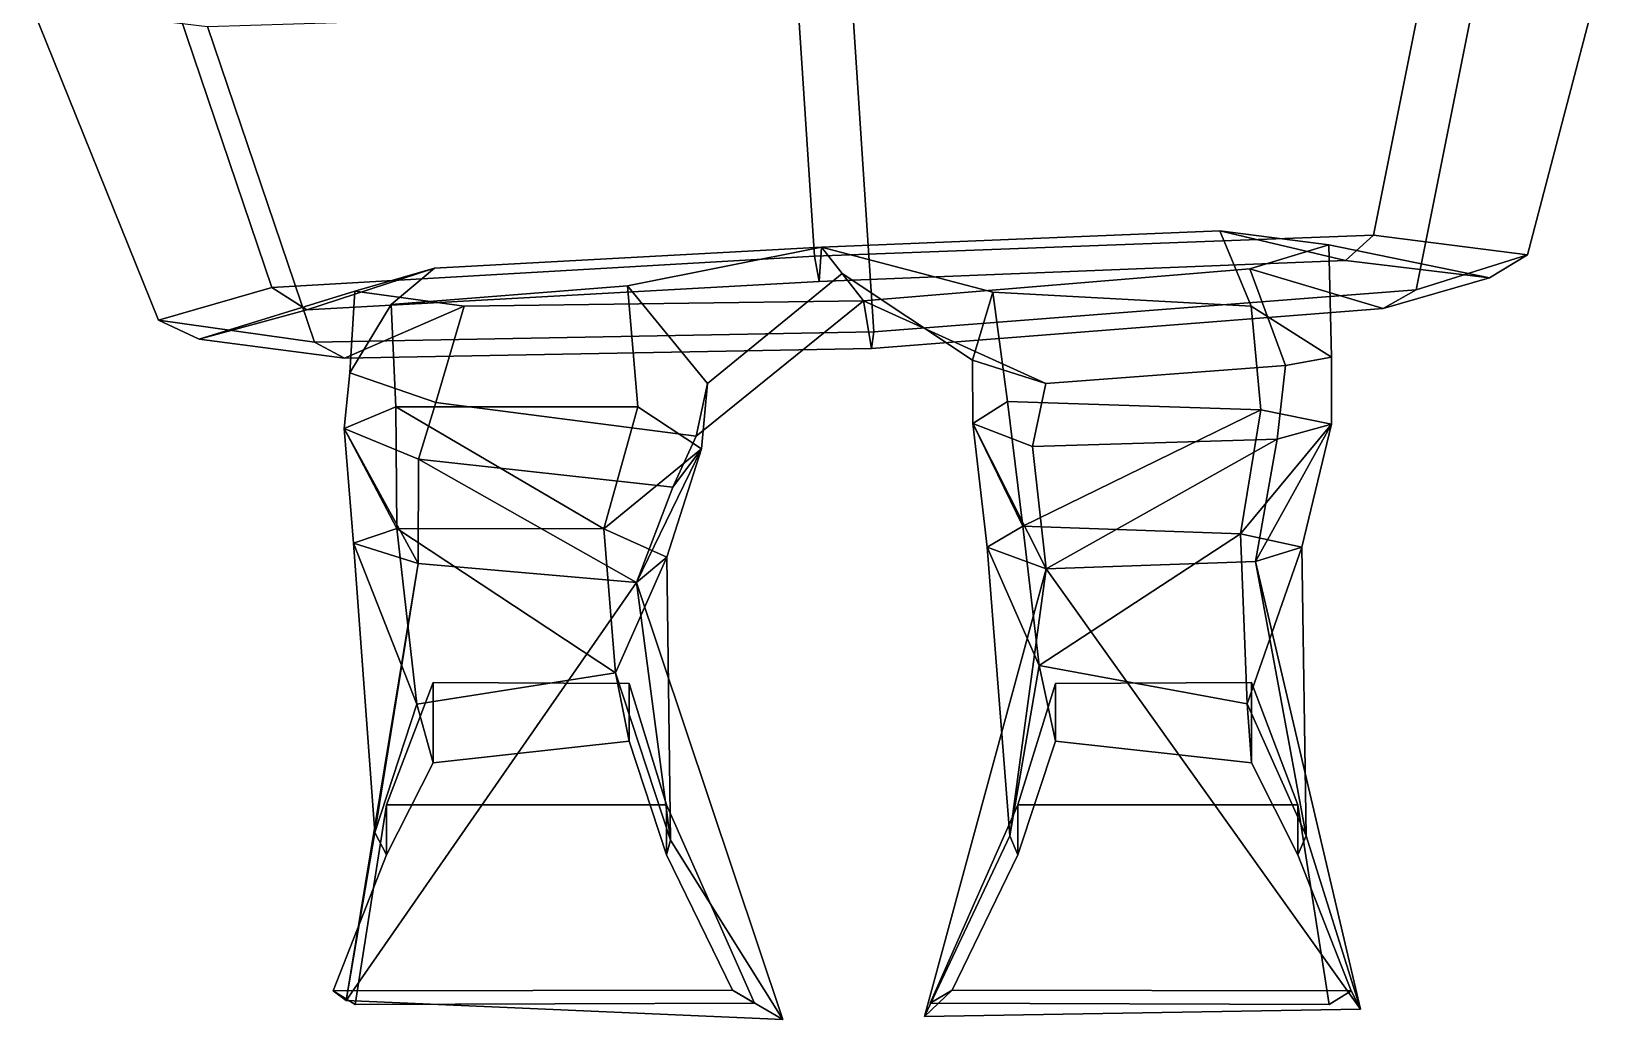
# Model space of a CAD drawing. Extents: x -139 to 155, y -156 to 341.
# Drawn here: x -138.4 to 127.7, y -155.6 to 10.7 of the extents above; entities that cross this region are included whole.
import ezdxf

# ---------------------------------------------------------------- set-up
doc = ezdxf.new("R2010")
doc.units = 0

msp = doc.modelspace()

# ---------------------------------------------------------------- linework, layer by layer
for points in [[(-6.554663, -27.066193, 114.74276), (87.511703, -23.528564, 83.41848), (98.414215, 30.964264, 86.499542), (-10.157124, 27.700378, 117.45726)], [(98.414215, 30.964264, 86.499542), (87.511703, -23.528564, 83.41848), (113.465645, -26.84874, 0.525202), (127.745872, 27.804718, 3.703131)], [(-6.554663, -27.066193, 114.74276), (-10.157124, 27.700378, 117.45726), (-115.923576, 20.772095, 80.352722), (-97.94249, -32.347267, 78.099991)], [(113.465645, -26.84874, 0.525202), (94.689018, -32.700974, -91.089043), (105.59153, 21.791855, -88.00798), (127.745872, 27.804718, 3.703131)], [(94.689018, -32.700974, -91.089043), (3.421805, -39.815857, -127.822716), (-0.185553, 14.956635, -125.10878), (105.59153, 21.791855, -88.00798)], [(-115.923576, 20.772095, 80.352722), (-138.383484, 15.149734, -3.928979), (-117.024689, -37.809006, -6.084846), (-97.94249, -32.347267, 78.099991)], [(-117.024689, -37.809006, -6.084846), (-138.383484, 15.149734, -3.928979), (-108.746262, 11.59967, -94.154808), (-90.765175, -41.519684, -96.407539)], [(-90.765175, -41.519684, -96.407539), (-108.746262, 11.59967, -94.154808), (-0.185553, 14.956635, -125.10878), (3.421805, -39.815857, -127.822716)], [(-6.554663, -27.066193, 114.74276), (-5.812133, -31.295921, 102.240135), (82.790016, -27.773384, 74.680214), (87.511703, -23.528564, 83.41848)], [(-5.812133, -31.295921, 102.240135), (-5.396028, -25.518463, 81.447906), (61.67149, -22.770325, 58.957706), (82.790016, -27.773384, 74.680214)], [(-5.396028, -25.518463, 81.447906), (23.438696, -33.097092, 59.1558), (66.93261, -35.450478, 39.364868), (61.67149, -22.770325, 58.957706)], [(61.67149, -22.770325, 58.957706), (66.93261, -35.450478, 39.364868), (80.431496, -44.086662, 0.1955), (79.992599, -25.152664, -0.266111)], [(82.790016, -27.773384, 74.680214), (61.67149, -22.770325, 58.957706), (79.992599, -25.152664, -0.266111), (107.072784, -30.714523, 0.159179)], [(87.511703, -23.528564, 83.41848), (82.790016, -27.773384, 74.680214), (107.072784, -30.714523, 0.159179), (113.465645, -26.84874, 0.525202)], [(-5.812133, -31.295921, 102.240135), (-92.06189, -36.087936, 69.665771), (-70.57077, -29.058708, 55.165237), (-5.396028, -25.518463, 81.447906)], [(-5.396028, -25.518463, 81.447906), (-70.57077, -29.058708, 55.165237), (-77.854744, -35.212463, 33.753796), (-38.07515, -32.057198, 59.217785)], [(-1.921272, -29.959106, -3.036476), (-5.396028, -25.518463, 81.447906), (-38.07515, -32.057198, 59.217785), (-24.602306, -48.513611, -1.295045)], [(20.026642, -44.576767, -3.206886), (23.438696, -33.097092, 59.1558), (-5.396028, -25.518463, 81.447906), (-1.921272, -29.959106, -3.036476)], [(79.992599, -25.152664, -0.266111), (80.431496, -44.086662, 0.1955), (72.739326, -45.455231, -42.916683), (66.690414, -29.18438, -63.071224)], [(107.072784, -30.714523, 0.159179), (79.992599, -25.152664, -0.266111), (66.690414, -29.18438, -63.071224), (89.141624, -35.890564, -79.751236)], [(-92.06189, -36.087936, 69.665771), (-110.164719, -41.044586, -6.070802), (-83.982819, -32.950012, -4.968631), (-70.57077, -29.058708, 55.165237)], [(-6.554663, -27.066193, 114.74276), (-97.94249, -32.347267, 78.099991), (-92.06189, -36.087936, 69.665771), (-5.812133, -31.295921, 102.240135)], [(-70.57077, -29.058708, 55.165237), (-83.982819, -32.950012, -4.968631), (-84.828018, -46.675751, -6.318334), (-77.854744, -35.212463, 33.753796)], [(66.690414, -29.18438, -63.071224), (72.739326, -45.455231, -42.916683), (32.372108, -48.489029, -67.431206), (1.692728, -34.577713, -90.906441)], [(89.141624, -35.890564, -79.751236), (66.690414, -29.18438, -63.071224), (1.692728, -34.577713, -90.906441), (3.0166, -42.578812, -112.419571)], [(113.465645, -26.84874, 0.525202), (107.072784, -30.714523, 0.159179), (89.141624, -35.890564, -79.751236), (94.689018, -32.700974, -91.089043)], [(1.692728, -34.577713, -90.906441), (-1.921272, -29.959106, -3.036476), (-24.602306, -48.513611, -1.295045), (-26.49456, -57.377388, -66.365234)], [(20.026642, -44.576767, -3.206886), (-1.921272, -29.959106, -3.036476), (1.692728, -34.577713, -90.906441), (32.372108, -48.489029, -67.431206)], [(-97.94249, -32.347267, 78.099991), (-117.024689, -37.809006, -6.084846), (-110.164719, -41.044586, -6.070802), (-92.06189, -36.087936, 69.665771)], [(-110.164719, -41.044586, -6.070802), (-85.710281, -44.205116, -84.765671), (-65.551849, -35.472755, -66.863693), (-83.982819, -32.950012, -4.968631)], [(-85.710281, -44.205116, -84.765671), (3.0166, -42.578812, -112.419571), (1.692728, -34.577713, -90.906441), (-65.551849, -35.472755, -66.863693)], [(-83.982819, -32.950012, -4.968631), (-65.551849, -35.472755, -66.863693), (-70.327362, -51.670586, -47.875168), (-84.828018, -46.675751, -6.318334)], [(-36.351326, -52.406647, 25.002045), (-38.07515, -32.057198, 59.217785), (-77.854744, -35.212463, 33.753796), (-77.085938, -52.414558, 11.329793)], [(-65.551849, -35.472755, -66.863693), (1.692728, -34.577713, -90.906441), (-26.49456, -57.377388, -66.365234), (-70.327362, -51.670586, -47.875168)], [(-36.351326, -52.406647, 25.002045), (-25.607685, -59.490189, -0.555588), (-24.602306, -48.513611, -1.295045), (-38.07515, -32.057198, 59.217785)], [(94.689018, -32.700974, -91.089043), (89.141624, -35.890564, -79.751236), (3.0166, -42.578812, -112.419571), (3.421805, -39.815857, -127.822716)], [(25.893578, -51.538895, 22.577965), (23.438696, -33.097092, 59.1558), (20.026642, -44.576767, -3.206886), (20.079311, -55.224228, -4.560656)], [(25.893578, -51.538895, 22.577965), (68.567322, -52.934647, 15.704816), (66.93261, -35.450478, 39.364868), (23.438696, -33.097092, 59.1558)], [(-77.085938, -52.414558, 11.329793), (-77.854744, -35.212463, 33.753796), (-84.828018, -46.675751, -6.318334), (-85.775322, -56.082321, -6.67592)], [(68.567322, -52.934647, 15.704816), (80.485405, -55.329636, -0.740713), (80.431496, -44.086662, 0.1955), (66.93261, -35.450478, 39.364868)], [(-117.024689, -37.809006, -6.084846), (-90.765175, -41.519684, -96.407539), (-85.710281, -44.205116, -84.765671), (-110.164719, -41.044586, -6.070802)], [(-90.765175, -41.519684, -96.407539), (3.421805, -39.815857, -127.822716), (3.0166, -42.578812, -112.419571), (-85.710281, -44.205116, -84.765671)], [(20.079311, -55.224228, -4.560656), (20.026642, -44.576767, -3.206886), (32.372108, -48.489029, -67.431206), (30.135393, -59.096527, -31.849419)], [(80.485405, -55.329636, -0.740713), (71.324501, -57.847107, -19.672985), (72.739326, -45.455231, -42.916683), (80.431496, -44.086662, 0.1955)], [(-85.775322, -56.082321, -6.67592), (-84.828018, -46.675751, -6.318334), (-70.327362, -51.670586, -47.875168), (-73.255478, -61.230423, -23.672768)], [(71.324501, -57.847107, -19.672985), (30.135393, -59.096527, -31.849419), (32.372108, -48.489029, -67.431206), (72.739326, -45.455231, -42.916683)], [(-25.607685, -59.490189, -0.555588), (-30.458313, -65.969521, -28.848045), (-26.49456, -57.377388, -66.365234), (-24.602306, -48.513611, -1.295045)], [(-76.878746, -72.906311, 28.123795), (-77.085938, -52.414558, 11.329793), (-85.775322, -56.082321, -6.67592)], [(-42.025551, -72.938713, 40.411709), (-36.351326, -52.406647, 25.002045), (-77.085938, -52.414558, 11.329793)], [(-42.025551, -72.938713, 40.411709), (-77.085938, -52.414558, 11.329793), (-76.878746, -72.906311, 28.123795)], [(-73.255478, -61.230423, -23.672768), (-70.327362, -51.670586, -47.875168), (-26.49456, -57.377388, -66.365234), (-30.458313, -65.969521, -28.848045)], [(-42.025551, -72.938713, 40.411709), (-25.607685, -59.490189, -0.555588), (-36.351326, -52.406647, 25.002045)], [(28.513794, -72.519341, 36.439693), (25.893578, -51.538895, 22.577965), (20.079311, -55.224228, -4.560656)], [(28.513794, -72.519341, 36.439693), (68.567322, -52.934647, 15.704816), (25.893578, -51.538895, 22.577965)], [(28.513794, -72.519341, 36.439693), (65.139221, -73.807541, 29.985525), (68.567322, -52.934647, 15.704816)], [(65.139221, -73.807541, 29.985525), (80.485405, -55.329636, -0.740713), (68.567322, -52.934647, 15.704816)], [(28.513794, -72.519341, 36.439693), (20.079311, -55.224228, -4.560656), (22.513634, -76.025681, 11.533584)], [(32.40514, -79.697525, -13.425012), (20.079311, -55.224228, -4.560656), (30.135393, -59.096527, -31.849419)], [(22.513634, -76.025681, 11.533584), (20.079311, -55.224228, -4.560656), (32.40514, -79.697525, -13.425012)], [(65.139221, -73.807541, 29.985525), (75.435883, -76.072815, 14.878961), (80.485405, -55.329636, -0.740713)], [(67.668602, -78.473358, -2.426535), (71.324501, -57.847107, -19.672985), (80.485405, -55.329636, -0.740713)], [(75.435883, -76.072815, 14.878961), (67.668602, -78.473358, -2.426535), (80.485405, -55.329636, -0.740713)], [(-76.878746, -72.906311, 28.123795), (-85.775322, -56.082321, -6.67592), (-84.191956, -75.353203, 11.630728)], [(-84.191956, -75.353203, 11.630728), (-85.775322, -56.082321, -6.67592), (-73.309006, -78.810555, -4.08135)], [(-73.309006, -78.810555, -4.08135), (-85.775322, -56.082321, -6.67592), (-73.255478, -61.230423, -23.672768)], [(32.40514, -79.697525, -13.425012), (30.135393, -59.096527, -31.849419), (71.324501, -57.847107, -19.672985)], [(67.668602, -78.473358, -2.426535), (32.40514, -79.697525, -13.425012), (71.324501, -57.847107, -19.672985)], [(-42.025551, -72.938713, 40.411709), (-31.461361, -77.741341, 16.956598), (-25.607685, -59.490189, -0.555588)], [(-36.533646, -82.022163, -9.134665), (-30.458313, -65.969521, -28.848045), (-25.607685, -59.490189, -0.555588)], [(-31.461361, -77.741341, 16.956598), (-36.533646, -82.022163, -9.134665), (-25.607685, -59.490189, -0.555588)], [(-73.309006, -78.810555, -4.08135), (-73.255478, -61.230423, -23.672768), (-36.533646, -82.022163, -9.134665)], [(-36.533646, -82.022163, -9.134665), (-73.255478, -61.230423, -23.672768), (-30.458313, -65.969521, -28.848045)], [(-73.527924, -102.471252, 10.476422), (-76.878746, -72.906311, 28.123795), (-84.191956, -75.353203, 11.630728)], [(-40.100708, -97.216087, 23.055639), (-42.025551, -72.938713, 40.411709), (-76.878746, -72.906311, 28.123795)], [(-73.527924, -102.471252, 10.476422), (-40.100708, -97.216087, 23.055639), (-76.878746, -72.906311, 28.123795)], [(-40.100708, -97.216087, 23.055639), (-31.461361, -77.741341, 16.956598), (-42.025551, -72.938713, 40.411709)], [(31.238403, -95.984344, 20.39171), (28.513794, -72.519341, 36.439693), (22.513634, -76.025681, 11.533584)], [(31.238403, -95.984344, 20.39171), (65.139221, -73.807541, 29.985525), (28.513794, -72.519341, 36.439693)], [(66.284622, -102.415085, 12.382349), (65.139221, -73.807541, 29.985525), (31.238403, -95.984344, 20.39171)], [(66.284622, -102.415085, 12.382349), (75.435883, -76.072815, 14.878961), (65.139221, -73.807541, 29.985525)], [(-80.58432, -124.06076, -7.847208), (-73.527924, -102.471252, 10.476422), (-84.191956, -75.353203, 11.630728)], [(-80.58432, -124.06076, -7.847208), (-84.191956, -75.353203, 11.630728), (-73.309006, -78.810555, -4.08135)], [(26.302362, -124.65332, -6.831498), (31.238403, -95.984344, 20.39171), (22.513634, -76.025681, 11.533584)], [(26.302362, -124.65332, -6.831498), (22.513634, -76.025681, 11.533584), (32.40514, -79.697525, -13.425012)], [(76.165627, -124.654755, -4.332275), (75.435883, -76.072815, 14.878961), (66.284622, -102.415085, 12.382349)], [(76.165627, -124.654755, -4.332275), (67.668602, -78.473358, -2.426535), (75.435883, -76.072815, 14.878961)], [(-85.429184, -152.357147, -35.77253), (-80.58432, -124.06076, -7.847208), (-73.309006, -78.810555, -4.08135)], [(-85.429184, -152.357147, -35.77253), (-73.309006, -78.810555, -4.08135), (-36.533646, -82.022163, -9.134665)], [(-30.851385, -125.398987, -3.893923), (-31.461361, -77.741341, 16.956598), (-40.100708, -97.216087, 23.055639)], [(-30.851385, -125.398987, -3.893923), (-36.533646, -82.022163, -9.134665), (-31.461361, -77.741341, 16.956598)], [(11.946119, -155.077515, -36.234612), (26.302362, -124.65332, -6.831498), (32.40514, -79.697525, -13.425012)], [(11.946119, -155.077515, -36.234612), (32.40514, -79.697525, -13.425012), (85.341888, -153.811111, -30.691046)], [(85.341888, -153.811111, -30.691046), (32.40514, -79.697525, -13.425012), (67.668602, -78.473358, -2.426535)], [(85.341888, -153.811111, -30.691046), (67.668602, -78.473358, -2.426535), (76.165627, -124.654755, -4.332275)], [(-11.933188, -155.550873, -31.826025), (-85.429184, -152.357147, -35.77253), (-36.533646, -82.022163, -9.134665)], [(-11.933188, -155.550873, -31.826025), (-36.533646, -82.022163, -9.134665), (-30.851385, -125.398987, -3.893923)], [(-40.100708, -97.216087, 23.055639), (-73.527924, -102.471252, 10.476422), (-70.777412, -112.334427, 35.947453), (-37.787899, -108.736435, 35.947453)], [(-30.851385, -125.398987, -3.893923), (-40.100708, -97.216087, 23.055639), (-37.787899, -108.736435, 35.947453), (-31.473774, -127.827744, 43.725594)], [(26.302362, -124.65332, -6.831498), (27.673773, -127.827744, 43.725594), (33.987896, -108.736435, 35.947453), (31.238403, -95.984344, 20.39171)], [(31.238403, -95.984344, 20.39171), (33.987896, -108.736435, 35.947453), (66.977409, -112.334427, 35.947453), (66.284622, -102.415085, 12.382349)], [(-31.473774, -119.444244, 102.617195), (-37.787899, -98.998032, 87.801697), (-70.777412, -98.812729, 87.801697), (-78.613716, -119.444244, 102.617195)], [(-78.613716, -119.444244, 102.617195), (-70.777412, -98.812729, 87.801697), (-70.777412, -112.334427, 35.947453), (-78.613716, -127.827744, 43.725594)], [(-37.787899, -98.998032, 87.801697), (-37.787899, -108.736435, 35.947453), (-70.777412, -112.334427, 35.947453), (-70.777412, -98.812729, 87.801697)], [(-31.473774, -119.444244, 102.617195), (-31.473774, -127.827744, 43.725594), (-37.787899, -108.736435, 35.947453), (-37.787899, -98.998032, 87.801697)], [(27.673773, -119.444244, 102.617195), (74.813721, -119.444244, 102.617195), (66.977409, -98.812729, 87.801697), (33.987896, -98.998032, 87.801697)], [(27.673773, -119.444244, 102.617195), (33.987896, -98.998032, 87.801697), (33.987896, -108.736435, 35.947453), (27.673773, -127.827744, 43.725594)], [(33.987896, -98.998032, 87.801697), (66.977409, -98.812729, 87.801697), (66.977409, -112.334427, 35.947453), (33.987896, -108.736435, 35.947453)], [(74.813721, -119.444244, 102.617195), (74.813721, -127.827744, 43.725594), (66.977409, -112.334427, 35.947453), (66.977409, -98.812729, 87.801697)], [(-80.58432, -124.06076, -7.847208), (-78.613716, -127.827744, 43.725594), (-70.777412, -112.334427, 35.947453), (-73.527924, -102.471252, 10.476422)], [(76.165627, -124.654755, -4.332275), (66.284622, -102.415085, 12.382349), (66.977409, -112.334427, 35.947453), (74.813721, -127.827744, 43.725594)], [(-83.890282, -153.02951, 102.617195), (-78.613716, -119.444244, 102.617195), (-78.613716, -127.827744, 43.725594), (-87.594154, -150.723206, 36.317848)], [(-16.70689, -152.844193, 102.617195), (-31.473774, -119.444244, 102.617195), (-78.613716, -119.444244, 102.617195), (-83.890282, -153.02951, 102.617195)], [(-16.70689, -152.844193, 102.617195), (-20.410763, -150.61731, 32.613968), (-31.473774, -127.827744, 43.725594), (-31.473774, -119.444244, 102.617195)], [(12.906889, -152.844193, 102.617195), (80.090286, -153.02951, 102.617195), (74.813721, -119.444244, 102.617195), (27.673773, -119.444244, 102.617195)], [(12.906889, -152.844193, 102.617195), (27.673773, -119.444244, 102.617195), (27.673773, -127.827744, 43.725594), (16.610764, -150.61731, 32.613968)], [(80.090286, -153.02951, 102.617195), (83.794151, -150.723206, 36.317848), (74.813721, -127.827744, 43.725594), (74.813721, -119.444244, 102.617195)], [(-85.429184, -152.357147, -35.77253), (-87.594154, -150.723206, 36.317848), (-78.613716, -127.827744, 43.725594), (-80.58432, -124.06076, -7.847208)], [(11.946119, -155.077515, -36.234612), (16.610764, -150.61731, 32.613968), (27.673773, -127.827744, 43.725594), (26.302362, -124.65332, -6.831498)], [(85.341888, -153.811111, -30.691046), (76.165627, -124.654755, -4.332275), (74.813721, -127.827744, 43.725594), (83.794151, -150.723206, 36.317848)], [(-11.933188, -155.550873, -31.826025), (-30.851385, -125.398987, -3.893923), (-31.473774, -127.827744, 43.725594), (-20.410763, -150.61731, 32.613968)], [(-85.429184, -152.357147, -35.77253), (-11.933188, -155.550873, -31.826025), (-20.410763, -150.61731, 32.613968), (-87.594154, -150.723206, 36.317848)], [(-83.890282, -153.02951, 102.617195), (-87.594154, -150.723206, 36.317848), (-20.410763, -150.61731, 32.613968), (-16.70689, -152.844193, 102.617195)], [(85.341888, -153.811111, -30.691046), (83.794151, -150.723206, 36.317848), (16.610764, -150.61731, 32.613968), (11.946119, -155.077515, -36.234612)], [(80.090286, -153.02951, 102.617195), (12.906889, -152.844193, 102.617195), (16.610764, -150.61731, 32.613968), (83.794151, -150.723206, 36.317848)]]:
    msp.add_3dface(points)

doc.saveas('drawing.dxf')
